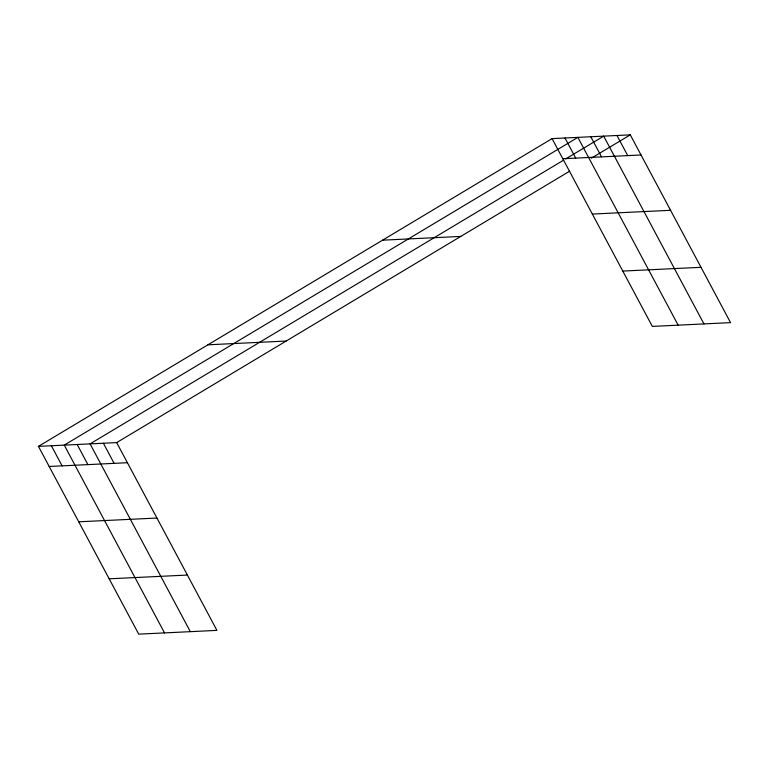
<?xml version="1.0" encoding="UTF-8"?>
<svg xmlns="http://www.w3.org/2000/svg" width="769" height="769" viewBox="0 0 769 769"><rect width="100%" height="100%" fill="white"/><g stroke="black" fill="none" stroke-linecap="round" stroke-linejoin="round"><path stroke-width="1.15" d="M38.45 446.366L116.667 442.598L216.935 630.378L138.718 634.146L38.45 446.366L552.065 138.622L630.282 134.854L730.55 322.634L652.333 326.402L552.065 138.622M563.629 160.144L90.079 443.886L190.337 631.657M565.686 158.914L603.694 136.142L703.952 323.912M116.667 442.598L569.675 171.17M591.255 158.241L630.282 134.854M562.802 158.731L641.029 154.973M592.351 214.061L670.568 210.302M382.578 240.178L460.794 236.41M622.784 271.072L701.011 267.304M207.947 344.81L286.164 341.042M49.187 466.475L127.414 462.717M78.736 521.805L156.953 518.046M109.169 578.817L187.396 575.049M616.988 135.498L627.725 155.607M590.784 136.757L601.521 156.876M678.143 325.152L577.875 137.382L64.26 445.126L164.528 632.897M564.975 137.997L575.712 158.116M103.373 443.242L114.11 463.351M77.169 444.501L87.906 464.62M51.36 445.741L62.097 465.86"/></g></svg>
